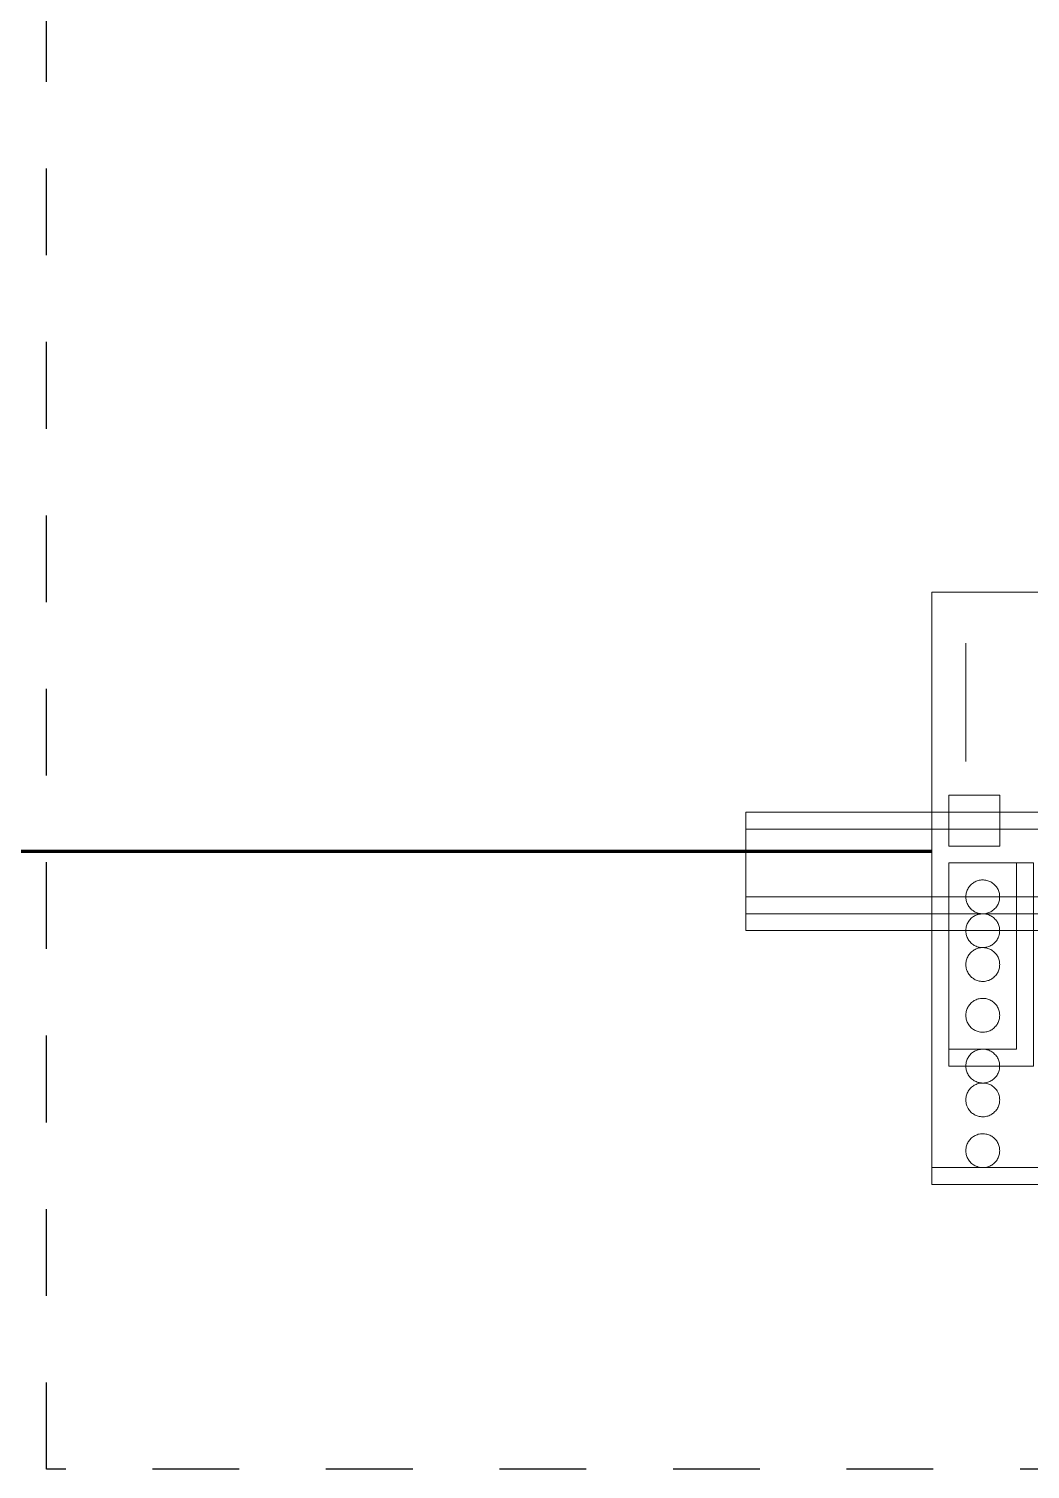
# Model space of a CAD drawing. Extents: x 0 to 34, y 0 to 22.
# Drawn here: x 26.52 to 27.674, y 14.744 to 16.405 of the extents above; entities that cross this region are included whole.
import ezdxf

# ---------------------------------------------------------------- set-up
doc = ezdxf.new("R2010")
doc.units = 0
doc.header["$LTSCALE"] = 0.375
doc.header["$MEASUREMENT"] = 0
doc.linetypes.add('PHANTOM', pattern=[2.5, 1.25, -0.25, 0.25, -0.25, 0.25, -0.25])
doc.layers.get('0').update_dxf_attribs({"color": 4})
doc.layers.add('AVAILABLE_DOOR_SPACE', color=7, linetype='Continuous')
doc.layers.add('TEXT', color=7, linetype='Continuous')

# ---------------------------------------------------------------- blocks, each defined once
blk = doc.blocks.new('A$C7B3666EA')
at = {"color": 7, "lineweight": 0}
for points in [[(0.181, -0.296), (0.329, -0.296), (0.329, 0.2633), (0.181, 0.2633), (0.181, -0.296)], [(0.181, 0.2633), (0.3455, 0.2633), (0.3455, -0.3125), (0.181, -0.3125), (0.181, 0.2633)], [(0.2139, 0.2139), (0.2139, 0.0988)], [(0.1974, 0.033), (0.2468, 0.033), (0.2468, 0.0659), (0.1974, 0.0659), (0.1974, 0.033)], [(0.1974, 0.0659), (0.2468, 0.0659), (0.2468, 0.0165), (0.1974, 0.0165), (0.1974, 0.0659)], [(0, -0.0493), (1.5628, -0.0493), (1.5628, 0.0494), (0, 0.0494), (0, -0.0493)], [(0, 0.0494), (1.5793, 0.0494), (1.5793, -0.0657), (0, -0.0657), (0, 0.0494)], [(0, -0.0328), (1.5793, -0.0328), (1.5793, 0.033), (0, 0.033), (0, -0.0328)], [(0, 0.033), (1.5793, 0.033), (1.5793, -0.0328), (0, -0.0328), (0, 0.033)], [(0.1974, -0.1809), (0.2632, -0.1809), (0.2632, 0.0001), (0.1974, 0.0001), (0.1974, -0.1809)], [(0.1974, 0.0001), (0.2797, 0.0001), (0.2797, -0.1973), (0.1974, -0.1973), (0.1974, 0.0001)], [(0.2468, -0.0328), (0.2467, -0.0318), (0.2466, -0.0308), (0.2465, -0.0297), (0.2462, -0.0287), (0.2459, -0.0277), (0.2456, -0.0267), (0.2452, -0.0258), (0.2447, -0.0248), (0.2442, -0.0239), (0.2436, -0.0231), (0.2429, -0.0223), (0.2422, -0.0215), (0.2415, -0.0207), (0.2407, -0.0201), (0.2399, -0.0194), (0.239, -0.0189), (0.2381, -0.0183), (0.2371, -0.0179), (0.2362, -0.0175), (0.2352, -0.0171), (0.2342, -0.0168), (0.2332, -0.0166), (0.2321, -0.0165), (0.2311, -0.0164), (0.2301, -0.0164), (0.229, -0.0164), (0.228, -0.0165), (0.2269, -0.0167), (0.2259, -0.017), (0.2249, -0.0173), (0.224, -0.0177), (0.223, -0.0181), (0.2221, -0.0186), (0.2212, -0.0191), (0.2204, -0.0197), (0.2195, -0.0204), (0.2188, -0.0211), (0.2181, -0.0219), (0.2174, -0.0227), (0.2168, -0.0235), (0.2162, -0.0244), (0.2157, -0.0253), (0.2152, -0.0262), (0.2149, -0.0272), (0.2145, -0.0282), (0.2143, -0.0292), (0.2141, -0.0302), (0.2139, -0.0313), (0.2139, -0.0323), (0.2139, -0.0334), (0.2139, -0.0344), (0.2141, -0.0354), (0.2143, -0.0365), (0.2145, -0.0375), (0.2149, -0.0385), (0.2152, -0.0394), (0.2157, -0.0404), (0.2162, -0.0413), (0.2168, -0.0422), (0.2174, -0.043), (0.2181, -0.0438), (0.2188, -0.0446), (0.2195, -0.0453), (0.2204, -0.0459), (0.2212, -0.0465), (0.2221, -0.0471), (0.223, -0.0476), (0.224, -0.048), (0.2249, -0.0484), (0.2259, -0.0487), (0.2269, -0.0489), (0.228, -0.0491), (0.229, -0.0492), (0.2301, -0.0493), (0.2311, -0.0493), (0.2321, -0.0492), (0.2332, -0.049), (0.2342, -0.0488), (0.2352, -0.0485), (0.2362, -0.0482), (0.2371, -0.0478), (0.2381, -0.0473), (0.239, -0.0468), (0.2399, -0.0462), (0.2407, -0.0456), (0.2415, -0.0449), (0.2422, -0.0442), (0.2429, -0.0434), (0.2436, -0.0426), (0.2442, -0.0417), (0.2447, -0.0408), (0.2452, -0.0399), (0.2456, -0.0389), (0.2459, -0.038), (0.2462, -0.037), (0.2465, -0.0359), (0.2466, -0.0349), (0.2467, -0.0339), (0.2468, -0.0328)], [(0.2468, -0.0328), (0.2467, -0.0318), (0.2466, -0.0308), (0.2465, -0.0297), (0.2462, -0.0287), (0.2459, -0.0277), (0.2456, -0.0267), (0.2452, -0.0258), (0.2447, -0.0248), (0.2442, -0.0239), (0.2436, -0.0231), (0.2429, -0.0223), (0.2422, -0.0215), (0.2415, -0.0207), (0.2407, -0.0201), (0.2399, -0.0194), (0.239, -0.0189), (0.2381, -0.0183), (0.2371, -0.0179), (0.2362, -0.0175), (0.2352, -0.0171), (0.2342, -0.0168), (0.2332, -0.0166), (0.2321, -0.0165), (0.2311, -0.0164), (0.2301, -0.0164), (0.229, -0.0164), (0.228, -0.0165), (0.2269, -0.0167), (0.2259, -0.017), (0.2249, -0.0173), (0.224, -0.0177), (0.223, -0.0181), (0.2221, -0.0186), (0.2212, -0.0191), (0.2204, -0.0197), (0.2195, -0.0204), (0.2188, -0.0211), (0.2181, -0.0219), (0.2174, -0.0227), (0.2168, -0.0235), (0.2162, -0.0244), (0.2157, -0.0253), (0.2152, -0.0262), (0.2149, -0.0272), (0.2145, -0.0282), (0.2143, -0.0292), (0.2141, -0.0302), (0.2139, -0.0313), (0.2139, -0.0323), (0.2139, -0.0334), (0.2139, -0.0344), (0.2141, -0.0354), (0.2143, -0.0365), (0.2145, -0.0375), (0.2149, -0.0385), (0.2152, -0.0394), (0.2157, -0.0404), (0.2162, -0.0413), (0.2168, -0.0422), (0.2174, -0.043), (0.2181, -0.0438), (0.2188, -0.0446), (0.2195, -0.0453), (0.2204, -0.0459), (0.2212, -0.0465), (0.2221, -0.0471), (0.223, -0.0476), (0.224, -0.048), (0.2249, -0.0484), (0.2259, -0.0487), (0.2269, -0.0489), (0.228, -0.0491), (0.229, -0.0492), (0.2301, -0.0493), (0.2311, -0.0493), (0.2321, -0.0492), (0.2332, -0.049), (0.2342, -0.0488), (0.2352, -0.0485), (0.2362, -0.0482), (0.2371, -0.0478), (0.2381, -0.0473), (0.239, -0.0468), (0.2399, -0.0462), (0.2407, -0.0456), (0.2415, -0.0449), (0.2422, -0.0442), (0.2429, -0.0434), (0.2436, -0.0426), (0.2442, -0.0417), (0.2447, -0.0408), (0.2452, -0.0399), (0.2456, -0.0389), (0.2459, -0.038), (0.2462, -0.037), (0.2465, -0.0359), (0.2466, -0.0349), (0.2467, -0.0339), (0.2468, -0.0328)], [(0.2468, -0.0657), (0.2467, -0.0647), (0.2466, -0.0637), (0.2465, -0.0626), (0.2462, -0.0616), (0.2459, -0.0606), (0.2456, -0.0596), (0.2452, -0.0587), (0.2447, -0.0577), (0.2442, -0.0568), (0.2436, -0.056), (0.2429, -0.0552), (0.2422, -0.0544), (0.2415, -0.0537), (0.2407, -0.053), (0.2399, -0.0523), (0.239, -0.0518), (0.2381, -0.0512), (0.2371, -0.0508), (0.2362, -0.0504), (0.2352, -0.05), (0.2342, -0.0497), (0.2332, -0.0495), (0.2321, -0.0494), (0.2311, -0.0493), (0.2301, -0.0493), (0.229, -0.0493), (0.228, -0.0495), (0.2269, -0.0496), (0.2259, -0.0499), (0.2249, -0.0502), (0.224, -0.0506), (0.223, -0.051), (0.2221, -0.0515), (0.2212, -0.052), (0.2204, -0.0526), (0.2195, -0.0533), (0.2188, -0.054), (0.2181, -0.0548), (0.2174, -0.0556), (0.2168, -0.0564), (0.2162, -0.0573), (0.2157, -0.0582), (0.2152, -0.0591), (0.2149, -0.0601), (0.2145, -0.0611), (0.2143, -0.0621), (0.2141, -0.0631), (0.2139, -0.0642), (0.2139, -0.0652), (0.2139, -0.0663), (0.2139, -0.0673), (0.2141, -0.0683), (0.2143, -0.0694), (0.2145, -0.0704), (0.2149, -0.0714), (0.2152, -0.0723), (0.2157, -0.0733), (0.2162, -0.0742), (0.2168, -0.0751), (0.2174, -0.0759), (0.2181, -0.0767), (0.2188, -0.0775), (0.2195, -0.0782), (0.2204, -0.0788), (0.2212, -0.0794), (0.2221, -0.08), (0.223, -0.0805), (0.224, -0.0809), (0.2249, -0.0813), (0.2259, -0.0816), (0.2269, -0.0818), (0.228, -0.082), (0.229, -0.0821), (0.2301, -0.0822), (0.2311, -0.0822), (0.2321, -0.0821), (0.2332, -0.0819), (0.2342, -0.0817), (0.2352, -0.0814), (0.2362, -0.0811), (0.2371, -0.0807), (0.2381, -0.0802), (0.239, -0.0797), (0.2399, -0.0791), (0.2407, -0.0785), (0.2415, -0.0778), (0.2422, -0.0771), (0.2429, -0.0763), (0.2436, -0.0755), (0.2442, -0.0746), (0.2447, -0.0737), (0.2452, -0.0728), (0.2456, -0.0718), (0.2459, -0.0709), (0.2462, -0.0699), (0.2465, -0.0688), (0.2466, -0.0678), (0.2467, -0.0668), (0.2468, -0.0657)], [(0.2468, -0.0657), (0.2467, -0.0647), (0.2466, -0.0637), (0.2465, -0.0626), (0.2462, -0.0616), (0.2459, -0.0606), (0.2456, -0.0596), (0.2452, -0.0587), (0.2447, -0.0577), (0.2442, -0.0568), (0.2436, -0.056), (0.2429, -0.0552), (0.2422, -0.0544), (0.2415, -0.0537), (0.2407, -0.053), (0.2399, -0.0523), (0.239, -0.0518), (0.2381, -0.0512), (0.2371, -0.0508), (0.2362, -0.0504), (0.2352, -0.05), (0.2342, -0.0497), (0.2332, -0.0495), (0.2321, -0.0494), (0.2311, -0.0493), (0.2301, -0.0493), (0.229, -0.0493), (0.228, -0.0495), (0.2269, -0.0496), (0.2259, -0.0499), (0.2249, -0.0502), (0.224, -0.0506), (0.223, -0.051), (0.2221, -0.0515), (0.2212, -0.052), (0.2204, -0.0526), (0.2195, -0.0533), (0.2188, -0.054), (0.2181, -0.0548), (0.2174, -0.0556), (0.2168, -0.0564), (0.2162, -0.0573), (0.2157, -0.0582), (0.2152, -0.0591), (0.2149, -0.0601), (0.2145, -0.0611), (0.2143, -0.0621), (0.2141, -0.0631), (0.2139, -0.0642), (0.2139, -0.0652), (0.2139, -0.0663), (0.2139, -0.0673), (0.2141, -0.0683), (0.2143, -0.0694), (0.2145, -0.0704), (0.2149, -0.0714), (0.2152, -0.0723), (0.2157, -0.0733), (0.2162, -0.0742), (0.2168, -0.0751), (0.2174, -0.0759), (0.2181, -0.0767), (0.2188, -0.0775), (0.2195, -0.0782), (0.2204, -0.0788), (0.2212, -0.0794), (0.2221, -0.08), (0.223, -0.0805), (0.224, -0.0809), (0.2249, -0.0813), (0.2259, -0.0816), (0.2269, -0.0818), (0.228, -0.082), (0.229, -0.0821), (0.2301, -0.0822), (0.2311, -0.0822), (0.2321, -0.0821), (0.2332, -0.0819), (0.2342, -0.0817), (0.2352, -0.0814), (0.2362, -0.0811), (0.2371, -0.0807), (0.2381, -0.0802), (0.239, -0.0797), (0.2399, -0.0791), (0.2407, -0.0785), (0.2415, -0.0778), (0.2422, -0.0771), (0.2429, -0.0763), (0.2436, -0.0755), (0.2442, -0.0746), (0.2447, -0.0737), (0.2452, -0.0728), (0.2456, -0.0718), (0.2459, -0.0709), (0.2462, -0.0699), (0.2465, -0.0688), (0.2466, -0.0678), (0.2467, -0.0668), (0.2468, -0.0657)], [(0.2468, -0.0986), (0.2467, -0.0976), (0.2466, -0.0966), (0.2465, -0.0955), (0.2462, -0.0945), (0.2459, -0.0935), (0.2456, -0.0925), (0.2452, -0.0916), (0.2447, -0.0906), (0.2442, -0.0897), (0.2436, -0.0889), (0.2429, -0.0881), (0.2422, -0.0873), (0.2415, -0.0866), (0.2407, -0.0859), (0.2399, -0.0852), (0.239, -0.0847), (0.2381, -0.0841), (0.2371, -0.0837), (0.2362, -0.0833), (0.2352, -0.0829), (0.2342, -0.0827), (0.2332, -0.0824), (0.2321, -0.0823), (0.2311, -0.0822), (0.2301, -0.0822), (0.229, -0.0822), (0.228, -0.0824), (0.2269, -0.0825), (0.2259, -0.0828), (0.2249, -0.0831), (0.224, -0.0835), (0.223, -0.0839), (0.2221, -0.0844), (0.2212, -0.0849), (0.2204, -0.0855), (0.2195, -0.0862), (0.2188, -0.0869), (0.2181, -0.0877), (0.2174, -0.0885), (0.2168, -0.0893), (0.2162, -0.0902), (0.2157, -0.0911), (0.2152, -0.092), (0.2149, -0.093), (0.2145, -0.094), (0.2143, -0.095), (0.2141, -0.096), (0.2139, -0.0971), (0.2139, -0.0981), (0.2139, -0.0992), (0.2139, -0.1002), (0.2141, -0.1012), (0.2143, -0.1023), (0.2145, -0.1033), (0.2149, -0.1043), (0.2152, -0.1052), (0.2157, -0.1062), (0.2162, -0.1071), (0.2168, -0.108), (0.2174, -0.1088), (0.2181, -0.1096), (0.2188, -0.1104), (0.2195, -0.1111), (0.2204, -0.1117), (0.2212, -0.1123), (0.2221, -0.1129), (0.223, -0.1134), (0.224, -0.1138), (0.2249, -0.1142), (0.2259, -0.1145), (0.2269, -0.1147), (0.228, -0.1149), (0.229, -0.115), (0.2301, -0.1151), (0.2311, -0.1151), (0.2321, -0.115), (0.2332, -0.1148), (0.2342, -0.1146), (0.2352, -0.1143), (0.2362, -0.114), (0.2371, -0.1136), (0.2381, -0.1131), (0.239, -0.1126), (0.2399, -0.112), (0.2407, -0.1114), (0.2415, -0.1107), (0.2422, -0.11), (0.2429, -0.1092), (0.2436, -0.1084), (0.2442, -0.1075), (0.2447, -0.1066), (0.2452, -0.1057), (0.2456, -0.1048), (0.2459, -0.1038), (0.2462, -0.1028), (0.2465, -0.1018), (0.2466, -0.1007), (0.2467, -0.0997), (0.2468, -0.0986)], [(0.2468, -0.0986), (0.2467, -0.0976), (0.2466, -0.0966), (0.2465, -0.0955), (0.2462, -0.0945), (0.2459, -0.0935), (0.2456, -0.0925), (0.2452, -0.0916), (0.2447, -0.0906), (0.2442, -0.0897), (0.2436, -0.0889), (0.2429, -0.0881), (0.2422, -0.0873), (0.2415, -0.0866), (0.2407, -0.0859), (0.2399, -0.0852), (0.239, -0.0847), (0.2381, -0.0841), (0.2371, -0.0837), (0.2362, -0.0833), (0.2352, -0.0829), (0.2342, -0.0827), (0.2332, -0.0824), (0.2321, -0.0823), (0.2311, -0.0822), (0.2301, -0.0822), (0.229, -0.0822), (0.228, -0.0824), (0.2269, -0.0825), (0.2259, -0.0828), (0.2249, -0.0831), (0.224, -0.0835), (0.223, -0.0839), (0.2221, -0.0844), (0.2212, -0.0849), (0.2204, -0.0855), (0.2195, -0.0862), (0.2188, -0.0869), (0.2181, -0.0877), (0.2174, -0.0885), (0.2168, -0.0893), (0.2162, -0.0902), (0.2157, -0.0911), (0.2152, -0.092), (0.2149, -0.093), (0.2145, -0.094), (0.2143, -0.095), (0.2141, -0.096), (0.2139, -0.0971), (0.2139, -0.0981), (0.2139, -0.0992), (0.2139, -0.1002), (0.2141, -0.1012), (0.2143, -0.1023), (0.2145, -0.1033), (0.2149, -0.1043), (0.2152, -0.1052), (0.2157, -0.1062), (0.2162, -0.1071), (0.2168, -0.108), (0.2174, -0.1088), (0.2181, -0.1096), (0.2188, -0.1104), (0.2195, -0.1111), (0.2204, -0.1117), (0.2212, -0.1123), (0.2221, -0.1129), (0.223, -0.1134), (0.224, -0.1138), (0.2249, -0.1142), (0.2259, -0.1145), (0.2269, -0.1147), (0.228, -0.1149), (0.229, -0.115), (0.2301, -0.1151), (0.2311, -0.1151), (0.2321, -0.115), (0.2332, -0.1148), (0.2342, -0.1146), (0.2352, -0.1143), (0.2362, -0.114), (0.2371, -0.1136), (0.2381, -0.1131), (0.239, -0.1126), (0.2399, -0.112), (0.2407, -0.1114), (0.2415, -0.1107), (0.2422, -0.11), (0.2429, -0.1092), (0.2436, -0.1084), (0.2442, -0.1075), (0.2447, -0.1066), (0.2452, -0.1057), (0.2456, -0.1048), (0.2459, -0.1038), (0.2462, -0.1028), (0.2465, -0.1018), (0.2466, -0.1007), (0.2467, -0.0997), (0.2468, -0.0986)], [(0.2468, -0.148), (0.2467, -0.1469), (0.2466, -0.1459), (0.2465, -0.1449), (0.2462, -0.1439), (0.2459, -0.1429), (0.2456, -0.1419), (0.2452, -0.1409), (0.2447, -0.14), (0.2442, -0.1391), (0.2436, -0.1382), (0.2429, -0.1374), (0.2422, -0.1366), (0.2415, -0.1359), (0.2407, -0.1352), (0.2399, -0.1346), (0.239, -0.134), (0.2381, -0.1335), (0.2371, -0.133), (0.2362, -0.1326), (0.2352, -0.1323), (0.2342, -0.132), (0.2332, -0.1318), (0.2321, -0.1316), (0.2311, -0.1316), (0.2301, -0.1315), (0.229, -0.1316), (0.228, -0.1317), (0.2269, -0.1319), (0.2259, -0.1321), (0.2249, -0.1324), (0.224, -0.1328), (0.223, -0.1333), (0.2221, -0.1337), (0.2212, -0.1343), (0.2204, -0.1349), (0.2195, -0.1356), (0.2188, -0.1363), (0.2181, -0.137), (0.2174, -0.1378), (0.2168, -0.1387), (0.2162, -0.1395), (0.2157, -0.1405), (0.2152, -0.1414), (0.2149, -0.1424), (0.2145, -0.1434), (0.2143, -0.1444), (0.2141, -0.1454), (0.2139, -0.1464), (0.2139, -0.1475), (0.2139, -0.1485), (0.2139, -0.1496), (0.2141, -0.1506), (0.2143, -0.1516), (0.2145, -0.1526), (0.2149, -0.1536), (0.2152, -0.1546), (0.2157, -0.1555), (0.2162, -0.1564), (0.2168, -0.1573), (0.2174, -0.1582), (0.2181, -0.159), (0.2188, -0.1597), (0.2195, -0.1604), (0.2204, -0.1611), (0.2212, -0.1617), (0.2221, -0.1622), (0.223, -0.1627), (0.224, -0.1632), (0.2249, -0.1635), (0.2259, -0.1638), (0.2269, -0.1641), (0.228, -0.1643), (0.229, -0.1644), (0.2301, -0.1644), (0.2311, -0.1644), (0.2321, -0.1643), (0.2332, -0.1642), (0.2342, -0.164), (0.2352, -0.1637), (0.2362, -0.1634), (0.2371, -0.163), (0.2381, -0.1625), (0.239, -0.162), (0.2399, -0.1614), (0.2407, -0.1608), (0.2415, -0.1601), (0.2422, -0.1593), (0.2429, -0.1586), (0.2436, -0.1577), (0.2442, -0.1569), (0.2447, -0.156), (0.2452, -0.1551), (0.2456, -0.1541), (0.2459, -0.1531), (0.2462, -0.1521), (0.2465, -0.1511), (0.2466, -0.1501), (0.2467, -0.149), (0.2468, -0.148)], [(0.2468, -0.148), (0.2467, -0.1469), (0.2466, -0.1459), (0.2465, -0.1449), (0.2462, -0.1439), (0.2459, -0.1429), (0.2456, -0.1419), (0.2452, -0.1409), (0.2447, -0.14), (0.2442, -0.1391), (0.2436, -0.1382), (0.2429, -0.1374), (0.2422, -0.1366), (0.2415, -0.1359), (0.2407, -0.1352), (0.2399, -0.1346), (0.239, -0.134), (0.2381, -0.1335), (0.2371, -0.133), (0.2362, -0.1326), (0.2352, -0.1323), (0.2342, -0.132), (0.2332, -0.1318), (0.2321, -0.1316), (0.2311, -0.1316), (0.2301, -0.1315), (0.229, -0.1316), (0.228, -0.1317), (0.2269, -0.1319), (0.2259, -0.1321), (0.2249, -0.1324), (0.224, -0.1328), (0.223, -0.1333), (0.2221, -0.1337), (0.2212, -0.1343), (0.2204, -0.1349), (0.2195, -0.1356), (0.2188, -0.1363), (0.2181, -0.137), (0.2174, -0.1378), (0.2168, -0.1387), (0.2162, -0.1395), (0.2157, -0.1405), (0.2152, -0.1414), (0.2149, -0.1424), (0.2145, -0.1434), (0.2143, -0.1444), (0.2141, -0.1454), (0.2139, -0.1464), (0.2139, -0.1475), (0.2139, -0.1485), (0.2139, -0.1496), (0.2141, -0.1506), (0.2143, -0.1516), (0.2145, -0.1526), (0.2149, -0.1536), (0.2152, -0.1546), (0.2157, -0.1555), (0.2162, -0.1564), (0.2168, -0.1573), (0.2174, -0.1582), (0.2181, -0.159), (0.2188, -0.1597), (0.2195, -0.1604), (0.2204, -0.1611), (0.2212, -0.1617), (0.2221, -0.1622), (0.223, -0.1627), (0.224, -0.1632), (0.2249, -0.1635), (0.2259, -0.1638), (0.2269, -0.1641), (0.228, -0.1643), (0.229, -0.1644), (0.2301, -0.1644), (0.2311, -0.1644), (0.2321, -0.1643), (0.2332, -0.1642), (0.2342, -0.164), (0.2352, -0.1637), (0.2362, -0.1634), (0.2371, -0.163), (0.2381, -0.1625), (0.239, -0.162), (0.2399, -0.1614), (0.2407, -0.1608), (0.2415, -0.1601), (0.2422, -0.1593), (0.2429, -0.1586), (0.2436, -0.1577), (0.2442, -0.1569), (0.2447, -0.156), (0.2452, -0.1551), (0.2456, -0.1541), (0.2459, -0.1531), (0.2462, -0.1521), (0.2465, -0.1511), (0.2466, -0.1501), (0.2467, -0.149), (0.2468, -0.148)], [(0.2468, -0.1973), (0.2467, -0.1963), (0.2466, -0.1953), (0.2465, -0.1942), (0.2462, -0.1932), (0.2459, -0.1922), (0.2456, -0.1912), (0.2452, -0.1903), (0.2447, -0.1893), (0.2442, -0.1884), (0.2436, -0.1876), (0.2429, -0.1868), (0.2422, -0.186), (0.2415, -0.1853), (0.2407, -0.1846), (0.2399, -0.1839), (0.239, -0.1834), (0.2381, -0.1828), (0.2371, -0.1824), (0.2362, -0.182), (0.2352, -0.1816), (0.2342, -0.1814), (0.2332, -0.1811), (0.2321, -0.181), (0.2311, -0.1809), (0.2301, -0.1809), (0.229, -0.1809), (0.228, -0.1811), (0.2269, -0.1812), (0.2259, -0.1815), (0.2249, -0.1818), (0.224, -0.1822), (0.223, -0.1826), (0.2221, -0.1831), (0.2212, -0.1836), (0.2204, -0.1843), (0.2195, -0.1849), (0.2188, -0.1856), (0.2181, -0.1864), (0.2174, -0.1872), (0.2168, -0.188), (0.2162, -0.1889), (0.2157, -0.1898), (0.2152, -0.1907), (0.2149, -0.1917), (0.2145, -0.1927), (0.2143, -0.1937), (0.2141, -0.1947), (0.2139, -0.1958), (0.2139, -0.1968), (0.2139, -0.1979), (0.2139, -0.1989), (0.2141, -0.1999), (0.2143, -0.201), (0.2145, -0.202), (0.2149, -0.203), (0.2152, -0.2039), (0.2157, -0.2049), (0.2162, -0.2058), (0.2168, -0.2067), (0.2174, -0.2075), (0.2181, -0.2083), (0.2188, -0.2091), (0.2195, -0.2098), (0.2204, -0.2104), (0.2212, -0.211), (0.2221, -0.2116), (0.223, -0.2121), (0.224, -0.2125), (0.2249, -0.2129), (0.2259, -0.2132), (0.2269, -0.2134), (0.228, -0.2136), (0.229, -0.2137), (0.2301, -0.2138), (0.2311, -0.2138), (0.2321, -0.2137), (0.2332, -0.2135), (0.2342, -0.2133), (0.2352, -0.2131), (0.2362, -0.2127), (0.2371, -0.2123), (0.2381, -0.2118), (0.239, -0.2113), (0.2399, -0.2107), (0.2407, -0.2101), (0.2415, -0.2094), (0.2422, -0.2087), (0.2429, -0.2079), (0.2436, -0.2071), (0.2442, -0.2062), (0.2447, -0.2053), (0.2452, -0.2044), (0.2456, -0.2035), (0.2459, -0.2025), (0.2462, -0.2015), (0.2465, -0.2005), (0.2466, -0.1994), (0.2467, -0.1984), (0.2468, -0.1973)], [(0.2468, -0.1973), (0.2467, -0.1963), (0.2466, -0.1953), (0.2465, -0.1942), (0.2462, -0.1932), (0.2459, -0.1922), (0.2456, -0.1912), (0.2452, -0.1903), (0.2447, -0.1893), (0.2442, -0.1884), (0.2436, -0.1876), (0.2429, -0.1868), (0.2422, -0.186), (0.2415, -0.1853), (0.2407, -0.1846), (0.2399, -0.1839), (0.239, -0.1834), (0.2381, -0.1828), (0.2371, -0.1824), (0.2362, -0.182), (0.2352, -0.1816), (0.2342, -0.1814), (0.2332, -0.1811), (0.2321, -0.181), (0.2311, -0.1809), (0.2301, -0.1809), (0.229, -0.1809), (0.228, -0.1811), (0.2269, -0.1812), (0.2259, -0.1815), (0.2249, -0.1818), (0.224, -0.1822), (0.223, -0.1826), (0.2221, -0.1831), (0.2212, -0.1836), (0.2204, -0.1843), (0.2195, -0.1849), (0.2188, -0.1856), (0.2181, -0.1864), (0.2174, -0.1872), (0.2168, -0.188), (0.2162, -0.1889), (0.2157, -0.1898), (0.2152, -0.1907), (0.2149, -0.1917), (0.2145, -0.1927), (0.2143, -0.1937), (0.2141, -0.1947), (0.2139, -0.1958), (0.2139, -0.1968), (0.2139, -0.1979), (0.2139, -0.1989), (0.2141, -0.1999), (0.2143, -0.201), (0.2145, -0.202), (0.2149, -0.203), (0.2152, -0.2039), (0.2157, -0.2049), (0.2162, -0.2058), (0.2168, -0.2067), (0.2174, -0.2075), (0.2181, -0.2083), (0.2188, -0.2091), (0.2195, -0.2098), (0.2204, -0.2104), (0.2212, -0.211), (0.2221, -0.2116), (0.223, -0.2121), (0.224, -0.2125), (0.2249, -0.2129), (0.2259, -0.2132), (0.2269, -0.2134), (0.228, -0.2136), (0.229, -0.2137), (0.2301, -0.2138), (0.2311, -0.2138), (0.2321, -0.2137), (0.2332, -0.2135), (0.2342, -0.2133), (0.2352, -0.2131), (0.2362, -0.2127), (0.2371, -0.2123), (0.2381, -0.2118), (0.239, -0.2113), (0.2399, -0.2107), (0.2407, -0.2101), (0.2415, -0.2094), (0.2422, -0.2087), (0.2429, -0.2079), (0.2436, -0.2071), (0.2442, -0.2062), (0.2447, -0.2053), (0.2452, -0.2044), (0.2456, -0.2035), (0.2459, -0.2025), (0.2462, -0.2015), (0.2465, -0.2005), (0.2466, -0.1994), (0.2467, -0.1984), (0.2468, -0.1973)], [(0.2468, -0.2302), (0.2467, -0.2292), (0.2466, -0.2282), (0.2465, -0.2271), (0.2462, -0.2261), (0.2459, -0.2251), (0.2456, -0.2241), (0.2452, -0.2232), (0.2447, -0.2222), (0.2442, -0.2214), (0.2436, -0.2205), (0.2429, -0.2197), (0.2422, -0.2189), (0.2415, -0.2182), (0.2407, -0.2175), (0.2399, -0.2168), (0.239, -0.2163), (0.2381, -0.2157), (0.2371, -0.2153), (0.2362, -0.2149), (0.2352, -0.2145), (0.2342, -0.2143), (0.2332, -0.214), (0.2321, -0.2139), (0.2311, -0.2138), (0.2301, -0.2138), (0.229, -0.2138), (0.228, -0.214), (0.2269, -0.2141), (0.2259, -0.2144), (0.2249, -0.2147), (0.224, -0.2151), (0.223, -0.2155), (0.2221, -0.216), (0.2212, -0.2165), (0.2204, -0.2172), (0.2195, -0.2178), (0.2188, -0.2185), (0.2181, -0.2193), (0.2174, -0.2201), (0.2168, -0.2209), (0.2162, -0.2218), (0.2157, -0.2227), (0.2152, -0.2236), (0.2149, -0.2246), (0.2145, -0.2256), (0.2143, -0.2266), (0.2141, -0.2276), (0.2139, -0.2287), (0.2139, -0.2297), (0.2139, -0.2308), (0.2139, -0.2318), (0.2141, -0.2328), (0.2143, -0.2339), (0.2145, -0.2349), (0.2149, -0.2359), (0.2152, -0.2368), (0.2157, -0.2378), (0.2162, -0.2387), (0.2168, -0.2396), (0.2174, -0.2404), (0.2181, -0.2412), (0.2188, -0.242), (0.2195, -0.2427), (0.2204, -0.2433), (0.2212, -0.2439), (0.2221, -0.2445), (0.223, -0.245), (0.224, -0.2454), (0.2249, -0.2458), (0.2259, -0.2461), (0.2269, -0.2463), (0.228, -0.2465), (0.229, -0.2466), (0.2301, -0.2467), (0.2311, -0.2467), (0.2321, -0.2466), (0.2332, -0.2464), (0.2342, -0.2462), (0.2352, -0.246), (0.2362, -0.2456), (0.2371, -0.2452), (0.2381, -0.2447), (0.239, -0.2442), (0.2399, -0.2436), (0.2407, -0.243), (0.2415, -0.2423), (0.2422, -0.2416), (0.2429, -0.2408), (0.2436, -0.24), (0.2442, -0.2391), (0.2447, -0.2382), (0.2452, -0.2373), (0.2456, -0.2364), (0.2459, -0.2354), (0.2462, -0.2344), (0.2465, -0.2334), (0.2466, -0.2323), (0.2467, -0.2313), (0.2468, -0.2302)], [(0.2468, -0.2302), (0.2467, -0.2292), (0.2466, -0.2282), (0.2465, -0.2271), (0.2462, -0.2261), (0.2459, -0.2251), (0.2456, -0.2241), (0.2452, -0.2232), (0.2447, -0.2222), (0.2442, -0.2214), (0.2436, -0.2205), (0.2429, -0.2197), (0.2422, -0.2189), (0.2415, -0.2182), (0.2407, -0.2175), (0.2399, -0.2168), (0.239, -0.2163), (0.2381, -0.2157), (0.2371, -0.2153), (0.2362, -0.2149), (0.2352, -0.2145), (0.2342, -0.2143), (0.2332, -0.214), (0.2321, -0.2139), (0.2311, -0.2138), (0.2301, -0.2138), (0.229, -0.2138), (0.228, -0.214), (0.2269, -0.2141), (0.2259, -0.2144), (0.2249, -0.2147), (0.224, -0.2151), (0.223, -0.2155), (0.2221, -0.216), (0.2212, -0.2165), (0.2204, -0.2172), (0.2195, -0.2178), (0.2188, -0.2185), (0.2181, -0.2193), (0.2174, -0.2201), (0.2168, -0.2209), (0.2162, -0.2218), (0.2157, -0.2227), (0.2152, -0.2236), (0.2149, -0.2246), (0.2145, -0.2256), (0.2143, -0.2266), (0.2141, -0.2276), (0.2139, -0.2287), (0.2139, -0.2297), (0.2139, -0.2308), (0.2139, -0.2318), (0.2141, -0.2328), (0.2143, -0.2339), (0.2145, -0.2349), (0.2149, -0.2359), (0.2152, -0.2368), (0.2157, -0.2378), (0.2162, -0.2387), (0.2168, -0.2396), (0.2174, -0.2404), (0.2181, -0.2412), (0.2188, -0.242), (0.2195, -0.2427), (0.2204, -0.2433), (0.2212, -0.2439), (0.2221, -0.2445), (0.223, -0.245), (0.224, -0.2454), (0.2249, -0.2458), (0.2259, -0.2461), (0.2269, -0.2463), (0.228, -0.2465), (0.229, -0.2466), (0.2301, -0.2467), (0.2311, -0.2467), (0.2321, -0.2466), (0.2332, -0.2464), (0.2342, -0.2462), (0.2352, -0.246), (0.2362, -0.2456), (0.2371, -0.2452), (0.2381, -0.2447), (0.239, -0.2442), (0.2399, -0.2436), (0.2407, -0.243), (0.2415, -0.2423), (0.2422, -0.2416), (0.2429, -0.2408), (0.2436, -0.24), (0.2442, -0.2391), (0.2447, -0.2382), (0.2452, -0.2373), (0.2456, -0.2364), (0.2459, -0.2354), (0.2462, -0.2344), (0.2465, -0.2334), (0.2466, -0.2323), (0.2467, -0.2313), (0.2468, -0.2302)], [(0.2468, -0.2796), (0.2467, -0.2786), (0.2466, -0.2775), (0.2465, -0.2765), (0.2462, -0.2755), (0.2459, -0.2745), (0.2456, -0.2735), (0.2452, -0.2725), (0.2447, -0.2716), (0.2442, -0.2707), (0.2436, -0.2698), (0.2429, -0.269), (0.2422, -0.2682), (0.2415, -0.2675), (0.2407, -0.2668), (0.2399, -0.2662), (0.239, -0.2656), (0.2381, -0.2651), (0.2371, -0.2646), (0.2362, -0.2642), (0.2352, -0.2639), (0.2342, -0.2636), (0.2332, -0.2634), (0.2321, -0.2632), (0.2311, -0.2632), (0.2301, -0.2631), (0.229, -0.2632), (0.228, -0.2633), (0.2269, -0.2635), (0.2259, -0.2637), (0.2249, -0.2641), (0.224, -0.2644), (0.223, -0.2649), (0.2221, -0.2654), (0.2212, -0.2659), (0.2204, -0.2665), (0.2195, -0.2672), (0.2188, -0.2679), (0.2181, -0.2686), (0.2174, -0.2694), (0.2168, -0.2703), (0.2162, -0.2711), (0.2157, -0.2721), (0.2152, -0.273), (0.2149, -0.274), (0.2145, -0.275), (0.2143, -0.276), (0.2141, -0.277), (0.2139, -0.278), (0.2139, -0.2791), (0.2139, -0.2801), (0.2139, -0.2812), (0.2141, -0.2822), (0.2143, -0.2832), (0.2145, -0.2842), (0.2149, -0.2852), (0.2152, -0.2862), (0.2157, -0.2871), (0.2162, -0.288), (0.2168, -0.2889), (0.2174, -0.2898), (0.2181, -0.2906), (0.2188, -0.2913), (0.2195, -0.292), (0.2204, -0.2927), (0.2212, -0.2933), (0.2221, -0.2938), (0.223, -0.2943), (0.224, -0.2948), (0.2249, -0.2951), (0.2259, -0.2955), (0.2269, -0.2957), (0.228, -0.2959), (0.229, -0.296), (0.2301, -0.296), (0.2311, -0.296), (0.2321, -0.2959), (0.2332, -0.2958), (0.2342, -0.2956), (0.2352, -0.2953), (0.2362, -0.295), (0.2371, -0.2946), (0.2381, -0.2941), (0.239, -0.2936), (0.2399, -0.293), (0.2407, -0.2924), (0.2415, -0.2917), (0.2422, -0.291), (0.2429, -0.2902), (0.2436, -0.2894), (0.2442, -0.2885), (0.2447, -0.2876), (0.2452, -0.2867), (0.2456, -0.2857), (0.2459, -0.2847), (0.2462, -0.2837), (0.2465, -0.2827), (0.2466, -0.2817), (0.2467, -0.2806), (0.2468, -0.2796)], [(0.2468, -0.2796), (0.2467, -0.2786), (0.2466, -0.2775), (0.2465, -0.2765), (0.2462, -0.2755), (0.2459, -0.2745), (0.2456, -0.2735), (0.2452, -0.2725), (0.2447, -0.2716), (0.2442, -0.2707), (0.2436, -0.2698), (0.2429, -0.269), (0.2422, -0.2682), (0.2415, -0.2675), (0.2407, -0.2668), (0.2399, -0.2662), (0.239, -0.2656), (0.2381, -0.2651), (0.2371, -0.2646), (0.2362, -0.2642), (0.2352, -0.2639), (0.2342, -0.2636), (0.2332, -0.2634), (0.2321, -0.2632), (0.2311, -0.2632), (0.2301, -0.2631), (0.229, -0.2632), (0.228, -0.2633), (0.2269, -0.2635), (0.2259, -0.2637), (0.2249, -0.2641), (0.224, -0.2644), (0.223, -0.2649), (0.2221, -0.2654), (0.2212, -0.2659), (0.2204, -0.2665), (0.2195, -0.2672), (0.2188, -0.2679), (0.2181, -0.2686), (0.2174, -0.2694), (0.2168, -0.2703), (0.2162, -0.2711), (0.2157, -0.2721), (0.2152, -0.273), (0.2149, -0.274), (0.2145, -0.275), (0.2143, -0.276), (0.2141, -0.277), (0.2139, -0.278), (0.2139, -0.2791), (0.2139, -0.2801), (0.2139, -0.2812), (0.2141, -0.2822), (0.2143, -0.2832), (0.2145, -0.2842), (0.2149, -0.2852), (0.2152, -0.2862), (0.2157, -0.2871), (0.2162, -0.288), (0.2168, -0.2889), (0.2174, -0.2898), (0.2181, -0.2906), (0.2188, -0.2913), (0.2195, -0.292), (0.2204, -0.2927), (0.2212, -0.2933), (0.2221, -0.2938), (0.223, -0.2943), (0.224, -0.2948), (0.2249, -0.2951), (0.2259, -0.2955), (0.2269, -0.2957), (0.228, -0.2959), (0.229, -0.296), (0.2301, -0.296), (0.2311, -0.296), (0.2321, -0.2959), (0.2332, -0.2958), (0.2342, -0.2956), (0.2352, -0.2953), (0.2362, -0.295), (0.2371, -0.2946), (0.2381, -0.2941), (0.239, -0.2936), (0.2399, -0.293), (0.2407, -0.2924), (0.2415, -0.2917), (0.2422, -0.291), (0.2429, -0.2902), (0.2436, -0.2894), (0.2442, -0.2885), (0.2447, -0.2876), (0.2452, -0.2867), (0.2456, -0.2857), (0.2459, -0.2847), (0.2462, -0.2837), (0.2465, -0.2827), (0.2466, -0.2817), (0.2467, -0.2806), (0.2468, -0.2796)]]:
    blk.add_lwpolyline(points, dxfattribs=at)
blk = doc.blocks.new('A$C25520B3A')
at = {"layer": 'AVAILABLE_DOOR_SPACE', "color": 4, "linetype": 'PHANTOM'}
for p, q in [((-16.375, 3.125), (-16.375, 44.875)), ((14.875, 3.125), (-16.375, 3.125))]:
    blk.add_line(p, q, dxfattribs=at)

msp = doc.modelspace()

# ---------------------------------------------------------------- linework, layer by layer
at = {"layer": 'TEXT', "lineweight": 80}
msp.add_line((22.4819, 15.4572), (27.5608, 15.4572), dxfattribs=at)

# ---------------------------------------------------------------- block references
for name, p, xscale, yscale, zscale in [('A$C25520B3A', (28.3336, 14.4021), 0.1095028975631158, 0.1095028975631158, 0.1095028975631158), ('A$C7B3666EA', (27.3462, 15.4433), 1.186286003294252, 1.186286003294252, 1.186286003294252)]:
    msp.add_blockref(name, p, dxfattribs=dict(xscale=xscale, yscale=yscale, zscale=zscale))

doc.saveas('drawing.dxf')
